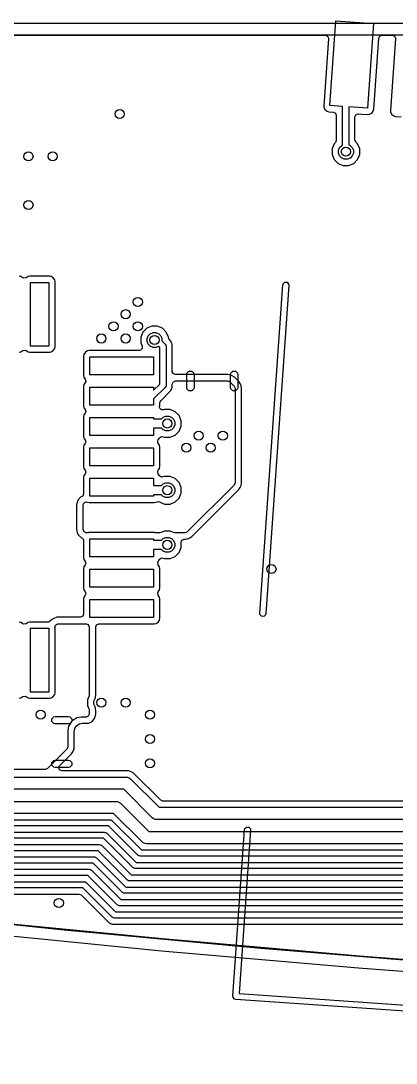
# Model space of a CAD drawing. Extents: x 94.3 to 177.3, y -118.1 to -62.3.
# Drawn here: x 105.88 to 112.05, y -118.14 to -100.97 of the extents above; entities that cross this region are included whole.
import ezdxf

# ---------------------------------------------------------------- set-up
doc = ezdxf.new("R2010")
doc.units = 0
doc.layers.add('BLACK', color=7, linetype='CONTINUOUS')

msp = doc.modelspace()

# ---------------------------------------------------------------- linework, layer by layer
at = {"layer": 'BLACK', "linetype": 'CONTINUOUS'}
for p, q in [((110.963362, -102.362813), (111.061021, -100.966224)), ((111.061021, -100.966224), (111.67951, -101.009473)), ((95.450019, -101), (147.400019, -101.01)), ((111.67951, -101.009473), (111.581851, -102.406062)), ((147.399721, -101.209999), (95.449981, -101.2)), ((97.589585, -101.20091), (110.888073, -101.20347)), ((110.93794, -101.256958), (110.860407, -102.365723)), ((110.888073, -101.20347), (110.923424, -101.218121)), ((110.923424, -101.218121), (110.938062, -101.25348)), ((110.938062, -101.25348), (110.93794, -101.256958)), ((111.683397, -102.423283), (111.765429, -101.250158)), ((111.765429, -101.250158), (111.782503, -101.215914)), ((111.782503, -101.215914), (111.815313, -101.203649)), ((111.815313, -101.203649), (111.990743, -101.203683)), ((112.04061, -101.257171), (111.957727, -102.442455)), ((111.990743, -101.203683), (112.026094, -101.218335)), ((112.026094, -101.218335), (112.040732, -101.253693)), ((112.040732, -101.253693), (112.04061, -101.257171)), ((110.860407, -102.365723), (110.860408, -102.365727)), ((110.860408, -102.365727), (110.860408, -102.365733)), ((110.860408, -102.365733), (110.864254, -102.395974)), ((110.864254, -102.395974), (110.884489, -102.431376)), ((110.884489, -102.431376), (110.916731, -102.456341)), ((110.916731, -102.456341), (110.946141, -102.464359)), ((110.946141, -102.464359), (111.020188, -102.469536)), ((111.1692, -102.377206), (110.963362, -102.362813)), ((111.020188, -102.469536), (111.054435, -102.48661)), ((111.054435, -102.48661), (111.0667, -102.519414)), ((111.0667, -102.519414), (111.0667, -102.938058)), ((111.1692, -103.012614), (111.1692, -102.377206)), ((111.581851, -102.406062), (111.2708, -102.384311)), ((111.2708, -102.384311), (111.2708, -103.008472)), ((111.3733, -102.547846), (111.387945, -102.512491)), ((111.387945, -102.512491), (111.4233, -102.497846)), ((111.4233, -102.497846), (111.426777, -102.497967)), ((111.426777, -102.497967), (111.485632, -102.502083)), ((111.485632, -102.502083), (111.584762, -102.509016)), ((111.584762, -102.509016), (111.584763, -102.509015)), ((111.584763, -102.509015), (111.584771, -102.509016)), ((111.584771, -102.509016), (111.615012, -102.50517)), ((111.615012, -102.50517), (111.650414, -102.484935)), ((111.650414, -102.484935), (111.675379, -102.452693)), ((111.675379, -102.452693), (111.683397, -102.423283)), ((111.957727, -102.442455), (111.957728, -102.442459)), ((111.957728, -102.442459), (111.957728, -102.442465)), ((111.957728, -102.442465), (111.961574, -102.472706)), ((111.961574, -102.472706), (111.981809, -102.508108)), ((111.981809, -102.508108), (112.014051, -102.533073)), ((111.3733, -102.928058), (111.3733, -102.547846)), ((112.014051, -102.533073), (112.043461, -102.541091)), ((112.043461, -102.541091), (112.134788, -102.547476)), ((111.032134, -102.993335), (110.999909, -103.071133)), ((111.032138, -102.993329), (111.032134, -102.993335)), ((111.052055, -102.973413), (111.032138, -102.993329)), ((111.0667, -102.938058), (111.052055, -102.973413)), ((111.121066, -103.052755), (111.155554, -103.018267)), ((111.155554, -103.018267), (111.1692, -103.012614)), ((111.2708, -103.008472), (111.294446, -103.018267)), ((111.294446, -103.018267), (111.328934, -103.052755)), ((111.387945, -102.963413), (111.3733, -102.928058)), ((111.417865, -102.993333), (111.387945, -102.963413)), ((111.4525, -103.076948), (111.417865, -102.993333)), ((110.999909, -103.071133), (110.9975, -103.076948)), ((110.9975, -103.076948), (110.9975, -103.167454)), ((110.9975, -103.167454), (111.032135, -103.251069)), ((111.102402, -103.097815), (111.121066, -103.052755)), ((111.102402, -103.146587), (111.102402, -103.097815)), ((111.121066, -103.191647), (111.102402, -103.146587)), ((111.155554, -103.226135), (111.121066, -103.191647)), ((111.328934, -103.191647), (111.294446, -103.226135)), ((111.328934, -103.052755), (111.347598, -103.097815)), ((111.347598, -103.146587), (111.328934, -103.191647)), ((111.347598, -103.097815), (111.347598, -103.146587)), ((111.417865, -103.251069), (111.4525, -103.167454)), ((111.4525, -103.167454), (111.4525, -103.076948)), ((111.032135, -103.251069), (111.096132, -103.315066)), ((111.096132, -103.315066), (111.179747, -103.349701)), ((111.200614, -103.244799), (111.155554, -103.226135)), ((111.179747, -103.349701), (111.179749, -103.349701)), ((111.179749, -103.349701), (111.270251, -103.349701)), ((111.249386, -103.244799), (111.200614, -103.244799)), ((111.294446, -103.226135), (111.249386, -103.244799)), ((111.270251, -103.349701), (111.270253, -103.349701)), ((111.270253, -103.349701), (111.353868, -103.315066)), ((111.353868, -103.315066), (111.417865, -103.251069)), ((105.875173, -105.178447), (105.845275, -105.1725)), ((105.906025, -105.199062), (105.875173, -105.178447)), ((105.9074, -105.199981), (105.906025, -105.199062)), ((105.925425, -105.207447), (105.9074, -105.199981)), ((105.962958, -105.199981), (105.925425, -105.207447)), ((105.995184, -105.178447), (105.962958, -105.199981)), ((106.025084, -105.172501), (105.995184, -105.178447)), ((106.025088, -105.1725), (106.025084, -105.172501)), ((106.34527, -105.1725), (106.025088, -105.1725)), ((106.03518, -106.325), (106.03518, -105.275)), ((106.03518, -105.275), (106.33518, -105.275)), ((106.33518, -105.275), (106.33518, -106.325)), ((106.345275, -105.1725), (106.34527, -105.1725)), ((106.375173, -105.178447), (106.345275, -105.1725)), ((106.409078, -105.201102), (106.375173, -105.178447)), ((106.431733, -105.235007), (106.409078, -105.201102)), ((106.437679, -105.264906), (106.431733, -105.235007)), ((106.43768, -106.335095), (106.437679, -105.264906)), ((110.190612, -105.296922), (110.219494, -105.271816)), ((110.219494, -105.271816), (110.257669, -105.274485)), ((110.257669, -105.274485), (110.282775, -105.303367)), ((109.807052, -110.727529), (110.185481, -105.315744)), ((110.285237, -105.32272), (109.906808, -110.734505)), ((110.185481, -105.315744), (110.190612, -105.296922)), ((110.282775, -105.303367), (110.285237, -105.32272)), ((107.882134, -106.096134), (107.8475, -106.179746)), ((107.882138, -106.096128), (107.882134, -106.096134)), ((107.946128, -106.032138), (107.882138, -106.096128)), ((107.946134, -106.032134), (107.946128, -106.032138)), ((108.029746, -105.9975), (107.946134, -106.032134)), ((107.971066, -106.155554), (108.005554, -106.121066)), ((108.005554, -106.121066), (108.050614, -106.102402)), ((108.029747, -105.9975), (108.029746, -105.9975)), ((108.120253, -105.9975), (108.029747, -105.9975)), ((108.050614, -106.102402), (108.099386, -106.102402)), ((108.099386, -106.102402), (108.144446, -106.121066)), ((108.203868, -106.032135), (108.120253, -105.9975)), ((108.144446, -106.121066), (108.178934, -106.155554)), ((108.267865, -106.096132), (108.203868, -106.032135)), ((108.3025, -106.179747), (108.267865, -106.096132)), ((107.8475, -106.179746), (107.8475, -106.270253)), ((107.8475, -106.270253), (107.871571, -106.328366)), ((107.952402, -106.200614), (107.971066, -106.155554)), ((107.952402, -106.249386), (107.952402, -106.200614)), ((107.971066, -106.294446), (107.952402, -106.249386)), ((108.005554, -106.328934), (107.971066, -106.294446)), ((108.178934, -106.155554), (108.197598, -106.200614)), ((108.197598, -106.200614), (108.197598, -106.240576)), ((108.197598, -106.240576), (108.249501, -106.292479)), ((108.249501, -106.292479), (108.260513, -106.30896)), ((108.3025, -106.179749), (108.3025, -106.179747)), ((108.3025, -106.17981), (108.3025, -106.179749)), ((108.302523, -106.179866), (108.3025, -106.17981)), ((108.303461, -106.184579), (108.302523, -106.179866)), ((108.304398, -106.184392), (108.303461, -106.184579)), ((108.308125, -106.19339), (108.304398, -106.184392)), ((108.311065, -106.207795), (108.308125, -106.19339)), ((108.313751, -106.211772), (108.311065, -106.207795)), ((108.343542, -106.241563), (108.313751, -106.211772)), ((108.356944, -106.273919), (108.343542, -106.241563)), ((108.358877, -106.278586), (108.356944, -106.273919)), ((108.366879, -106.297904), (108.358877, -106.278586)), ((108.36688, -106.297908), (108.366879, -106.297904)), ((108.36688, -106.742635), (108.36688, -106.297908)), ((105.845274, -106.427499), (105.875173, -106.421553)), ((105.875173, -106.421553), (105.907402, -106.400017)), ((105.907402, -106.400017), (105.944933, -106.392551)), ((105.944933, -106.392551), (105.962956, -106.400017)), ((105.962956, -106.400017), (105.995187, -106.421553)), ((105.995187, -106.421553), (106.025085, -106.4275)), ((106.025085, -106.4275), (106.345274, -106.427499)), ((106.33518, -106.325), (106.03518, -106.325)), ((106.345274, -106.427499), (106.375173, -106.421553)), ((106.375173, -106.421553), (106.409078, -106.398898)), ((106.409078, -106.398898), (106.431733, -106.364993)), ((106.431733, -106.364993), (106.43768, -106.335095)), ((106.913627, -106.460007), (106.90768, -106.489905)), ((106.915824, -106.456719), (106.913627, -106.460007)), ((106.936281, -106.426103), (106.915824, -106.456719)), ((106.936739, -106.425797), (106.936281, -106.426103)), ((106.960366, -106.410009), (106.936739, -106.425797)), ((106.970186, -106.403447), (106.960366, -106.410009)), ((107.000084, -106.397501), (106.970186, -106.403447)), ((107.000088, -106.3975), (107.000084, -106.397501)), ((107.825377, -106.3975), (107.000088, -106.3975)), ((107.844511, -106.393694), (107.825377, -106.3975)), ((107.871571, -106.366634), (107.844511, -106.393694)), ((107.871571, -106.328366), (107.871571, -106.366634)), ((108.050614, -106.347598), (108.005554, -106.328934)), ((108.099386, -106.347598), (108.050614, -106.347598)), ((108.142908, -106.32957), (108.099386, -106.347598)), ((108.16278, -106.349442), (108.142908, -106.32957)), ((108.16278, -106.950558), (108.16278, -106.349442)), ((108.260513, -106.30896), (108.26438, -106.3284)), ((108.26438, -106.3284), (108.26438, -106.9716)), ((106.90768, -106.489905), (106.90768, -106.489907)), ((106.90768, -106.489907), (106.90768, -106.489908)), ((106.90768, -106.489908), (106.90768, -106.810091)), ((107.01018, -106.8), (107.01018, -106.5)), ((107.01018, -106.5), (108.06018, -106.5)), ((108.06018, -106.5), (108.06018, -106.8)), ((106.90768, -106.810091), (106.907681, -106.810095)), ((106.907681, -106.810095), (106.913627, -106.839995)), ((108.06018, -106.8), (107.01018, -106.8)), ((108.36712, -106.747524), (108.36688, -106.742635)), ((108.385151, -106.781278), (108.36712, -106.747524)), ((108.418254, -106.791327), (108.385151, -106.781278)), ((108.418254, -106.7925), (108.418254, -106.791327)), ((108.42071, -106.7925), (108.418254, -106.7925)), ((109.27929, -106.7925), (108.42071, -106.7925)), ((108.605, -106.792164), (108.609567, -106.769203)), ((108.605, -107.007836), (108.605, -106.792164)), ((108.609567, -106.769203), (108.642039, -106.736731)), ((108.642039, -106.736731), (108.687961, -106.736731)), ((108.687961, -106.736731), (108.720433, -106.769203)), ((108.720433, -106.769203), (108.725, -106.792164)), ((108.725, -106.792164), (108.725, -107.007836)), ((109.279296, -106.7925), (109.27929, -106.7925)), ((109.320427, -106.800682), (109.279296, -106.7925)), ((109.320428, -106.800682), (109.320427, -106.800682)), ((109.32043, -106.800683), (109.320428, -106.800682)), ((109.331103, -106.805104), (109.32043, -106.800683)), ((109.325, -106.792164), (109.329567, -106.769203)), ((109.325, -107.007836), (109.325, -106.792164)), ((109.329567, -106.769203), (109.362039, -106.736731)), ((109.355788, -106.815329), (109.331103, -106.805104)), ((109.390659, -106.838631), (109.355788, -106.815329)), ((109.362039, -106.736731), (109.407961, -106.736731)), ((109.407961, -106.736731), (109.440433, -106.769203)), ((109.440433, -106.769203), (109.445, -106.792164)), ((109.445, -106.792164), (109.445, -107.007836)), ((106.913627, -106.960007), (106.90768, -106.989905)), ((106.90768, -106.989905), (106.90768, -106.989906)), ((106.90768, -106.989906), (106.90768, -106.989908)), ((106.90768, -106.989908), (106.90768, -107.310091)), ((106.913627, -106.839995), (106.935161, -106.872221)), ((106.934436, -106.928865), (106.913627, -106.960007)), ((106.935162, -106.927778), (106.934436, -106.928865)), ((106.935161, -106.872221), (106.942627, -106.909754)), ((106.942627, -106.909754), (106.935162, -106.927778)), ((108.06018, -107.053158), (108.16278, -106.950558)), ((108.260513, -106.99104), (108.249501, -107.007521)), ((108.26438, -106.9716), (108.260513, -106.99104)), ((108.36688, -106.95383), (108.381525, -106.918475)), ((108.36688, -107.002093), (108.36688, -106.95383)), ((108.381525, -106.918475), (108.385355, -106.914645)), ((108.385355, -106.914645), (108.42071, -106.9)), ((108.42071, -106.9), (109.27929, -106.9)), ((109.27929, -106.9), (109.314645, -106.914645)), ((109.314645, -106.914645), (109.385355, -106.985355)), ((109.385355, -106.985355), (109.4, -107.02071)), ((109.390665, -106.838636), (109.390659, -106.838631)), ((109.461364, -106.909335), (109.390665, -106.838636)), ((109.461368, -106.90934), (109.461364, -106.909335)), ((109.48467, -106.944211), (109.461368, -106.90934)), ((109.484671, -106.944213), (109.48467, -106.944211)), ((109.484672, -106.944215), (109.484671, -106.944213)), ((109.499317, -106.97957), (109.484672, -106.944215)), ((109.5075, -107.02071), (109.499317, -106.97957)), ((107.01018, -107.3), (107.01018, -107)), ((107.01018, -107), (108.06018, -107)), ((108.06018, -107), (108.06018, -107.053158)), ((108.249501, -107.007521), (108.071101, -107.185921)), ((108.177321, -107.224656), (108.343541, -107.058437)), ((108.343541, -107.058437), (108.36688, -107.002093)), ((108.609567, -107.030797), (108.605, -107.007836)), ((108.642039, -107.063269), (108.609567, -107.030797)), ((108.687961, -107.063269), (108.642039, -107.063269)), ((108.720433, -107.030797), (108.687961, -107.063269)), ((108.725, -107.007836), (108.720433, -107.030797)), ((109.329567, -107.030797), (109.325, -107.007836)), ((109.362039, -107.063269), (109.329567, -107.030797)), ((109.407961, -107.063269), (109.362039, -107.063269)), ((109.4, -107.02071), (109.4, -108.57929)), ((109.440433, -107.030797), (109.407961, -107.063269)), ((109.445, -107.007836), (109.440433, -107.030797)), ((109.5075, -108.57929), (109.5075, -107.02071)), ((106.90768, -107.310091), (106.907681, -107.310095)), ((106.907681, -107.310095), (106.913627, -107.339995)), ((108.06018, -107.3), (107.01018, -107.3)), ((108.071101, -107.185921), (108.06018, -107.193218)), ((108.06018, -107.193218), (108.06018, -107.3)), ((108.159555, -107.328747), (108.159724, -107.324952)), ((108.16331, -107.350113), (108.159555, -107.328747)), ((108.159724, -107.324952), (108.16268, -107.310095)), ((108.162679, -107.258885), (108.162729, -107.257774)), ((108.16268, -107.310095), (108.162679, -107.258885)), ((108.162729, -107.257774), (108.170394, -107.24138)), ((108.170394, -107.24138), (108.177321, -107.224656)), ((106.913627, -107.460007), (106.90768, -107.489905)), ((106.90768, -107.489905), (106.90768, -107.489906)), ((106.90768, -107.489906), (106.90768, -107.489908)), ((106.90768, -107.489908), (106.90768, -107.810091)), ((106.913627, -107.339995), (106.935161, -107.372221)), ((106.935161, -107.427778), (106.913627, -107.460007)), ((106.935161, -107.372221), (106.942627, -107.409754)), ((106.942627, -107.409754), (106.935161, -107.427778)), ((107.01018, -107.8), (107.01018, -107.5)), ((107.01018, -107.5), (108.06018, -107.5)), ((108.06018, -107.5), (108.06018, -107.5238)), ((108.190369, -107.377174), (108.16331, -107.350113)), ((108.188, -107.5238), (108.215734, -107.496066)), ((108.228637, -107.377176), (108.190369, -107.377174)), ((108.215734, -107.496066), (108.260794, -107.477402)), ((108.239925, -107.3725), (108.228637, -107.377176)), ((108.239927, -107.3725), (108.239925, -107.3725)), ((108.330433, -107.3725), (108.239927, -107.3725)), ((108.260794, -107.477402), (108.309566, -107.477402)), ((108.309566, -107.477402), (108.354626, -107.496066)), ((108.414048, -107.407135), (108.330433, -107.3725)), ((108.354626, -107.496066), (108.389114, -107.530554)), ((108.478045, -107.471132), (108.414048, -107.407135)), ((108.51268, -107.554747), (108.478045, -107.471132)), ((108.06018, -107.5238), (108.188, -107.5238)), ((108.188, -107.6762), (108.06018, -107.6762)), ((108.06018, -107.6762), (108.06018, -107.8)), ((108.215734, -107.703934), (108.188, -107.6762)), ((108.389114, -107.669446), (108.354626, -107.703934)), ((108.389114, -107.530554), (108.407778, -107.575614)), ((108.407778, -107.624386), (108.389114, -107.669446)), ((108.407778, -107.575614), (108.407778, -107.624386)), ((108.478045, -107.728868), (108.51268, -107.645253)), ((108.51268, -107.645253), (108.51268, -107.554747)), ((106.90768, -107.810091), (106.907681, -107.810095)), ((106.907681, -107.810095), (106.913627, -107.839995)), ((106.913627, -107.839995), (106.935161, -107.872221)), ((108.06018, -107.8), (107.01018, -107.8)), ((108.135196, -107.872224), (108.156733, -107.839993)), ((108.156733, -107.83999), (108.158508, -107.837335)), ((108.156733, -107.839993), (108.156733, -107.83999)), ((108.158508, -107.837335), (108.190327, -107.816075)), ((108.190327, -107.816075), (108.219212, -107.818919)), ((108.260794, -107.722598), (108.215734, -107.703934)), ((108.219212, -107.818919), (108.239927, -107.8275)), ((108.239927, -107.8275), (108.239929, -107.8275)), ((108.239929, -107.8275), (108.330431, -107.8275)), ((108.309566, -107.722598), (108.260794, -107.722598)), ((108.354626, -107.703934), (108.309566, -107.722598)), ((108.330431, -107.8275), (108.330433, -107.8275)), ((108.330433, -107.8275), (108.414048, -107.792865)), ((108.414048, -107.792865), (108.478045, -107.728868)), ((106.913627, -107.960007), (106.90768, -107.989905)), ((106.90768, -107.989905), (106.90768, -107.989906)), ((106.90768, -107.989906), (106.90768, -107.989908)), ((106.90768, -107.989908), (106.90768, -108.310091)), ((106.935161, -107.927778), (106.913627, -107.960007)), ((106.935161, -107.872221), (106.942627, -107.909754)), ((106.942627, -107.909754), (106.935161, -107.927778)), ((107.01018, -108.3), (107.01018, -108)), ((107.01018, -108), (108.06018, -108)), ((108.06018, -108), (108.06018, -108.3)), ((108.127732, -107.890245), (108.135196, -107.872224)), ((108.129672, -107.899999), (108.127732, -107.890245)), ((108.127732, -107.909753), (108.129672, -107.899999)), ((108.133257, -107.918022), (108.127732, -107.909753)), ((108.135198, -107.927778), (108.133257, -107.918022)), ((108.156732, -107.960004), (108.135198, -107.927778)), ((108.156732, -107.960006), (108.156732, -107.960004)), ((108.156733, -107.960007), (108.156732, -107.960006)), ((108.162679, -107.989906), (108.156733, -107.960007)), ((108.16268, -108.310095), (108.162679, -107.989906)), ((106.90768, -108.310091), (106.907681, -108.310095)), ((106.907681, -108.310095), (106.913627, -108.339995)), ((106.913627, -108.339995), (106.935161, -108.372221)), ((108.06018, -108.3), (107.01018, -108.3)), ((108.135194, -108.372226), (108.156733, -108.339993)), ((108.156733, -108.339993), (108.16268, -108.310095)), ((106.913627, -108.460007), (106.90768, -108.489905)), ((106.90768, -108.489905), (106.90768, -108.489906)), ((106.90768, -108.489906), (106.90768, -108.489908)), ((106.90768, -108.489908), (106.90768, -108.760072)), ((106.933741, -108.429905), (106.913627, -108.460007)), ((106.935162, -108.427778), (106.933741, -108.429905)), ((106.935161, -108.372221), (106.942627, -108.409754)), ((106.942627, -108.409754), (106.935162, -108.427778)), ((107.01018, -108.8), (107.01018, -108.5)), ((107.01018, -108.5), (108.06018, -108.5)), ((108.06018, -108.5), (108.06018, -108.6238)), ((108.127732, -108.390245), (108.135194, -108.372226)), ((108.135198, -108.427778), (108.127732, -108.390245)), ((108.158508, -108.462663), (108.135198, -108.427778)), ((108.180945, -108.481077), (108.158508, -108.462663)), ((108.186067, -108.481077), (108.180945, -108.481077)), ((108.190327, -108.483923), (108.186067, -108.481077)), ((108.204628, -108.481078), (108.190327, -108.483923)), ((108.219214, -108.481079), (108.204628, -108.481078)), ((108.239926, -108.4725), (108.219214, -108.481079)), ((108.239927, -108.4725), (108.239926, -108.4725)), ((108.330433, -108.4725), (108.239927, -108.4725)), ((108.414048, -108.507135), (108.330433, -108.4725)), ((108.478045, -108.571132), (108.414048, -108.507135)), ((108.06018, -108.6238), (108.188, -108.6238)), ((108.188, -108.6238), (108.215734, -108.596066)), ((108.215734, -108.596066), (108.260794, -108.577402)), ((108.260794, -108.577402), (108.309566, -108.577402)), ((108.309566, -108.577402), (108.354626, -108.596066)), ((108.354626, -108.596066), (108.389114, -108.630554)), ((108.389114, -108.630554), (108.407778, -108.675614)), ((108.407778, -108.675614), (108.407778, -108.724386)), ((108.51268, -108.654747), (108.478045, -108.571132)), ((108.51268, -108.745253), (108.51268, -108.654747)), ((109.385355, -108.614645), (108.614645, -109.385355)), ((108.744884, -109.407145), (109.461364, -108.690665)), ((109.4, -108.57929), (109.385355, -108.614645)), ((109.461364, -108.690665), (109.461366, -108.690662)), ((109.461366, -108.690662), (109.461369, -108.690659)), ((109.461369, -108.690659), (109.484672, -108.655785)), ((109.484672, -108.655785), (109.499317, -108.62043)), ((109.499317, -108.62043), (109.5075, -108.57929)), ((106.815328, -108.865815), (106.800682, -108.901172)), ((106.858477, -108.815295), (106.815328, -108.865815)), ((106.87351, -108.807635), (106.858477, -108.815295)), ((106.873515, -108.807633), (106.87351, -108.807635)), ((106.876822, -108.806263), (106.873515, -108.807633)), ((106.893035, -108.795427), (106.876822, -108.806263)), ((106.90768, -108.760072), (106.893035, -108.795427)), ((108.06018, -108.8), (107.01018, -108.8)), ((108.188, -108.7762), (108.06018, -108.7762)), ((108.06018, -108.7762), (108.06018, -108.8)), ((108.215734, -108.803934), (108.188, -108.7762)), ((108.260794, -108.822598), (108.215734, -108.803934)), ((108.309566, -108.822598), (108.260794, -108.822598)), ((108.354626, -108.803934), (108.309566, -108.822598)), ((108.389114, -108.769446), (108.354626, -108.803934)), ((108.407778, -108.724386), (108.389114, -108.769446)), ((108.414048, -108.892865), (108.478045, -108.828868)), ((108.478045, -108.828868), (108.51268, -108.745253)), ((106.800682, -108.901172), (106.7925, -108.942303)), ((106.7925, -108.942303), (106.7925, -109.350006)), ((106.9, -108.94231), (106.914645, -108.906955)), ((106.9, -109.35), (106.9, -108.94231)), ((106.914645, -108.906955), (106.95, -108.89231)), ((106.95, -108.89231), (106.969142, -108.896119)), ((106.969142, -108.896119), (106.970182, -108.896549)), ((106.970182, -108.896549), (106.970187, -108.896553)), ((106.970187, -108.896553), (107.000085, -108.9025)), ((107.000085, -108.9025), (108.070274, -108.902499)), ((108.070274, -108.902499), (108.100173, -108.896553)), ((108.100173, -108.896553), (108.103222, -108.894515)), ((108.103222, -108.894515), (108.140752, -108.887047)), ((108.140752, -108.887047), (108.151539, -108.891516)), ((108.151539, -108.891516), (108.151762, -108.89098)), ((108.151762, -108.89098), (108.156311, -108.892864)), ((108.156311, -108.892864), (108.156312, -108.892865)), ((108.156312, -108.892865), (108.239927, -108.9275)), ((108.239927, -108.9275), (108.239929, -108.9275)), ((108.239929, -108.9275), (108.330431, -108.9275)), ((108.330431, -108.9275), (108.330433, -108.9275)), ((108.330433, -108.9275), (108.414048, -108.892865)), ((106.7925, -109.350006), (106.800682, -109.391137)), ((106.800682, -109.391137), (106.800683, -109.39114)), ((106.800683, -109.39114), (106.804353, -109.4)), ((106.914645, -109.385355), (106.9, -109.35)), ((106.95, -109.4), (106.914645, -109.385355)), ((107.000082, -109.397501), (106.992346, -109.39904)), ((107.000088, -109.3975), (107.000082, -109.397501)), ((108.070275, -109.3975), (107.000088, -109.3975)), ((108.078013, -109.399039), (108.070275, -109.3975)), ((108.182725, -109.396194), (108.163591, -109.4)), ((108.239926, -109.3725), (108.182725, -109.396194)), ((108.239927, -109.3725), (108.239926, -109.3725)), ((108.330433, -109.3725), (108.239927, -109.3725)), ((108.387635, -109.396194), (108.330433, -109.3725)), ((108.406769, -109.4), (108.387635, -109.396194)), ((108.614645, -109.385355), (108.57929, -109.4)), ((106.804353, -109.4), (106.815325, -109.426489)), ((106.815325, -109.426489), (106.81533, -109.426499)), ((106.81533, -109.426499), (106.821641, -109.438885)), ((106.821641, -109.438885), (106.822986, -109.441523)), ((106.822986, -109.441523), (106.873505, -109.484672)), ((106.873505, -109.484672), (106.876811, -109.486041)), ((106.876811, -109.486041), (106.903872, -109.513098)), ((106.903872, -109.513098), (106.90768, -109.532236)), ((106.90768, -109.532236), (106.90768, -109.810091)), ((106.982594, -109.4), (106.95, -109.4)), ((106.992346, -109.39904), (106.982594, -109.4)), ((107.01018, -109.8), (107.01018, -109.5)), ((107.01018, -109.5), (108.06018, -109.5)), ((108.06018, -109.5), (108.06018, -109.5238)), ((108.06018, -109.5238), (108.188, -109.5238)), ((108.087768, -109.4), (108.078013, -109.399039)), ((108.163591, -109.4), (108.087768, -109.4)), ((108.188, -109.5238), (108.215734, -109.496066)), ((108.215734, -109.496066), (108.260794, -109.477402)), ((108.260794, -109.477402), (108.309566, -109.477402)), ((108.309566, -109.477402), (108.354626, -109.496066)), ((108.354626, -109.496066), (108.389114, -109.530554)), ((108.389114, -109.530554), (108.407778, -109.575614)), ((108.57929, -109.4), (108.406769, -109.4)), ((108.51268, -109.5575), (108.527325, -109.522145)), ((108.51268, -109.645253), (108.51268, -109.5575)), ((108.527325, -109.522145), (108.56268, -109.5075)), ((108.56268, -109.5075), (108.579289, -109.5075)), ((108.579289, -109.5075), (108.57929, -109.5075)), ((108.57929, -109.5075), (108.579292, -109.507499)), ((108.579292, -109.507499), (108.579296, -109.507499)), ((108.579296, -109.507499), (108.589365, -109.505495)), ((108.589365, -109.505495), (108.62043, -109.499317)), ((108.62043, -109.499317), (108.655785, -109.484672)), ((108.655785, -109.484672), (108.690659, -109.461369)), ((108.690659, -109.461369), (108.690662, -109.461366)), ((108.690662, -109.461366), (108.690665, -109.461364)), ((108.690665, -109.461364), (108.744884, -109.407145)), ((108.188, -109.6762), (108.06018, -109.6762)), ((108.06018, -109.6762), (108.06018, -109.8)), ((108.215734, -109.703934), (108.188, -109.6762)), ((108.260794, -109.722598), (108.215734, -109.703934)), ((108.309566, -109.722598), (108.260794, -109.722598)), ((108.354626, -109.703934), (108.309566, -109.722598)), ((108.389114, -109.669446), (108.354626, -109.703934)), ((108.407778, -109.624386), (108.389114, -109.669446)), ((108.407778, -109.575614), (108.407778, -109.624386)), ((108.414048, -109.792865), (108.478045, -109.728868)), ((108.478045, -109.728868), (108.51268, -109.645253)), ((106.90768, -109.810091), (106.907681, -109.810095)), ((106.907681, -109.810095), (106.913627, -109.839995)), ((106.913627, -109.839995), (106.935161, -109.872221)), ((106.935161, -109.872221), (106.942627, -109.909754)), ((106.942627, -109.909754), (106.935161, -109.927778)), ((108.06018, -109.8), (107.01018, -109.8)), ((108.127732, -109.890245), (108.135196, -109.872224)), ((108.129672, -109.899999), (108.127732, -109.890245)), ((108.127732, -109.909753), (108.129672, -109.899999)), ((108.133257, -109.918022), (108.127732, -109.909753)), ((108.135196, -109.872224), (108.156733, -109.839993)), ((108.156733, -109.83999), (108.158508, -109.837335)), ((108.156733, -109.839993), (108.156733, -109.83999)), ((108.158508, -109.837335), (108.190327, -109.816075)), ((108.190327, -109.816075), (108.219212, -109.818919)), ((108.219212, -109.818919), (108.239927, -109.8275)), ((108.239927, -109.8275), (108.239929, -109.8275)), ((108.239929, -109.8275), (108.330431, -109.8275)), ((108.330431, -109.8275), (108.330433, -109.8275)), ((108.330433, -109.8275), (108.414048, -109.792865)), ((106.913627, -109.960007), (106.90768, -109.989905)), ((106.90768, -109.989905), (106.90768, -109.989906)), ((106.90768, -109.989906), (106.90768, -109.989908)), ((106.90768, -109.989908), (106.90768, -110.310091)), ((106.935161, -109.927778), (106.913627, -109.960007)), ((107.01018, -110.3), (107.01018, -110)), ((107.01018, -110), (108.06018, -110)), ((108.06018, -110), (108.06018, -110.3)), ((108.135198, -109.927778), (108.133257, -109.918022)), ((108.156732, -109.960004), (108.135198, -109.927778)), ((108.156732, -109.960006), (108.156732, -109.960004)), ((108.156733, -109.960007), (108.156732, -109.960006)), ((108.162679, -109.989906), (108.156733, -109.960007)), ((108.16268, -110.310095), (108.162679, -109.989906)), ((106.90768, -110.310091), (106.907681, -110.310095)), ((106.907681, -110.310095), (106.913627, -110.339995)), ((106.913627, -110.339995), (106.935161, -110.372221)), ((106.935161, -110.427778), (106.913627, -110.460007)), ((106.935161, -110.372221), (106.942627, -110.409754)), ((106.942627, -110.409754), (106.935161, -110.427778)), ((108.06018, -110.3), (107.01018, -110.3)), ((108.127732, -110.390245), (108.135194, -110.372226)), ((108.135198, -110.427778), (108.127732, -110.390245)), ((108.135194, -110.372226), (108.156733, -110.339993)), ((108.156732, -110.460004), (108.135198, -110.427778)), ((108.156733, -110.339993), (108.16268, -110.310095)), ((106.913627, -110.460007), (106.90768, -110.489905)), ((106.90768, -110.489905), (106.90768, -110.489906)), ((106.90768, -110.489906), (106.90768, -110.489908)), ((106.90768, -110.489908), (106.90768, -110.48991)), ((106.90768, -110.48991), (106.907681, -110.7425)), ((107.01018, -110.8), (107.01018, -110.5)), ((107.01018, -110.5), (108.06018, -110.5)), ((108.06018, -110.5), (108.06018, -110.8)), ((108.156732, -110.460006), (108.156732, -110.460004)), ((108.156733, -110.460007), (108.156732, -110.460006)), ((108.162679, -110.489906), (108.156733, -110.460007)), ((108.16268, -110.810095), (108.162679, -110.489906)), ((106.907681, -110.7425), (106.893036, -110.777855)), ((109.809514, -110.746882), (109.807052, -110.727529)), ((109.83462, -110.775764), (109.809514, -110.746882)), ((109.901677, -110.753327), (109.872795, -110.778433)), ((109.906808, -110.734505), (109.901677, -110.753327)), ((105.875173, -110.878447), (105.845275, -110.8725)), ((105.90227, -110.896553), (105.875173, -110.878447)), ((105.9074, -110.899981), (105.90227, -110.896553)), ((105.925425, -110.907447), (105.9074, -110.899981)), ((105.962958, -110.899981), (105.925425, -110.907447)), ((105.995184, -110.878447), (105.962958, -110.899981)), ((106.025084, -110.872501), (105.995184, -110.878447)), ((106.025088, -110.8725), (106.025084, -110.872501)), ((106.325481, -110.8725), (106.025088, -110.8725)), ((106.339049, -110.870624), (106.325481, -110.8725)), ((106.369104, -110.846935), (106.339049, -110.870624)), ((106.37115, -110.843281), (106.369104, -110.846935)), ((106.384395, -110.832838), (106.37115, -110.843281)), ((106.416219, -110.811576), (106.384395, -110.832838)), ((106.465399, -110.793978), (106.416219, -110.811576)), ((106.436655, -110.959753), (106.444121, -110.922221)), ((106.444121, -110.922221), (106.475941, -110.900961)), ((106.475143, -110.793019), (106.465399, -110.793978)), ((106.475172, -110.793016), (106.475143, -110.793019)), ((106.485231, -110.792522), (106.475172, -110.793016)), ((106.475941, -110.900961), (106.485694, -110.9)), ((106.485694, -110.7925), (106.485231, -110.792522)), ((106.857681, -110.7925), (106.485694, -110.7925)), ((106.485694, -110.9), (106.95, -110.9)), ((106.893036, -110.777855), (106.857681, -110.7925)), ((106.95, -110.9), (106.985355, -110.914645)), ((106.985355, -110.914645), (107, -110.95)), ((108.06018, -110.8), (107.01018, -110.8)), ((107.1075, -110.952499), (107.122145, -110.917144)), ((107.122145, -110.917144), (107.1575, -110.902499)), ((107.1575, -110.902499), (108.070272, -110.902499)), ((108.070272, -110.902499), (108.070274, -110.902499)), ((108.070274, -110.902499), (108.100173, -110.896553)), ((108.100173, -110.896553), (108.134078, -110.873898)), ((108.134078, -110.873898), (108.156733, -110.839993)), ((108.156733, -110.839993), (108.16268, -110.810095)), ((109.872795, -110.778433), (109.83462, -110.775764)), ((106.03518, -112.025), (106.03518, -110.975)), ((106.03518, -110.975), (106.33518, -110.975)), ((106.33518, -110.975), (106.33518, -112.025)), ((106.437677, -110.964895), (106.436655, -110.959753)), ((106.437679, -110.964906), (106.437677, -110.964895)), ((106.43768, -112.035095), (106.437679, -110.964906)), ((107, -110.95), (107, -112.078411)), ((107.1075, -112.078411), (107.1075, -110.952499)), ((105.845274, -112.127499), (105.875173, -112.121553)), ((105.875173, -112.121553), (105.907402, -112.100017)), ((105.907402, -112.100017), (105.944933, -112.092551)), ((105.944933, -112.092551), (105.962956, -112.100017)), ((105.962956, -112.100017), (105.995187, -112.121553)), ((105.995187, -112.121553), (106.025085, -112.1275)), ((106.025085, -112.1275), (106.345274, -112.127499)), ((106.33518, -112.025), (106.03518, -112.025)), ((106.345274, -112.127499), (106.375173, -112.121553)), ((106.375173, -112.121553), (106.409078, -112.098898)), ((106.409078, -112.098898), (106.431733, -112.064993)), ((106.431733, -112.064993), (106.43768, -112.035095)), ((106.996194, -112.097545), (106.9725, -112.154746)), ((107, -112.078411), (106.996194, -112.097545)), ((107.077402, -112.175614), (107.096066, -112.130554)), ((107.096066, -112.130554), (107.098808, -112.127811)), ((107.098808, -112.127811), (107.101628, -112.118517)), ((107.101628, -112.118517), (107.105434, -112.099383)), ((107.105434, -112.099383), (107.1075, -112.078411)), ((106.9725, -112.154746), (106.9725, -112.245253)), ((106.9725, -112.245253), (106.996194, -112.302454)), ((106.996194, -112.302454), (107, -112.321588)), ((107.077402, -112.224386), (107.077402, -112.175614)), ((107.096066, -112.269446), (107.077402, -112.224386)), ((107.098809, -112.272189), (107.096066, -112.269446)), ((107.100808, -112.27878), (107.098809, -112.272189)), ((107.101628, -112.281482), (107.100808, -112.27878)), ((107.105434, -112.300616), (107.101628, -112.281482)), ((107.1075, -112.321588), (107.105434, -112.300616)), ((106.386731, -112.467039), (106.419203, -112.434567)), ((106.386731, -112.512961), (106.386731, -112.467039)), ((106.419203, -112.434567), (106.442164, -112.43)), ((106.442164, -112.43), (106.657836, -112.43)), ((106.657836, -112.43), (106.680797, -112.434567)), ((106.680797, -112.434567), (106.713269, -112.467039)), ((106.713269, -112.467039), (106.713269, -112.512961)), ((106.795377, -112.451571), (106.715167, -112.505166)), ((106.795384, -112.451568), (106.795377, -112.451571)), ((106.866106, -112.437501), (106.795384, -112.451568)), ((106.866116, -112.4375), (106.866106, -112.437501)), ((106.950001, -112.4375), (106.866116, -112.4375)), ((106.985355, -112.422855), (106.950001, -112.4375)), ((107, -112.3875), (106.985355, -112.422855)), ((107, -112.321588), (107, -112.3875)), ((107.041523, -112.514514), (107.084672, -112.463995)), ((107.084672, -112.463995), (107.099317, -112.42864)), ((107.099317, -112.42864), (107.1075, -112.3875)), ((107.1075, -112.3875), (107.1075, -112.321588)), ((106.419203, -112.545433), (106.386731, -112.512961)), ((106.442164, -112.55), (106.419203, -112.545433)), ((106.657836, -112.55), (106.442164, -112.55)), ((106.661568, -112.585385), (106.6475, -112.656111)), ((106.6475, -112.656111), (106.6475, -112.931789)), ((106.680797, -112.545433), (106.657836, -112.55)), ((106.661569, -112.585381), (106.661568, -112.585385)), ((106.715167, -112.505166), (106.661569, -112.585381)), ((106.713269, -112.512961), (106.680797, -112.545433)), ((106.75, -112.68), (106.760657, -112.626424)), ((106.760657, -112.626424), (106.791005, -112.581005)), ((106.791005, -112.581005), (106.836424, -112.550657)), ((106.836424, -112.550657), (106.89, -112.54)), ((106.89, -112.54), (106.975136, -112.54)), ((106.975136, -112.54), (106.991142, -112.536816)), ((106.991142, -112.536816), (106.991145, -112.536815)), ((106.991145, -112.536815), (107.026499, -112.52217)), ((107.026499, -112.52217), (107.041521, -112.514515)), ((107.04152, -112.514515), (107.041523, -112.514514)), ((107.041521, -112.514515), (107.04152, -112.514515)), ((106.75, -112.956926), (106.75, -112.68)), ((106.632855, -112.967144), (106.314645, -113.285355)), ((106.6475, -112.931789), (106.632855, -112.967144)), ((106.732172, -113.008284), (106.746817, -112.972929)), ((106.746817, -112.972929), (106.75, -112.956926)), ((106.386731, -113.187039), (106.419203, -113.154567)), ((106.419203, -113.154567), (106.442164, -113.15)), ((106.442164, -113.15), (106.657836, -113.15)), ((106.513283, -113.238745), (106.708864, -113.043164)), ((106.657836, -113.15), (106.680797, -113.154567)), ((106.680797, -113.154567), (106.713269, -113.187039)), ((106.708864, -113.043164), (106.708865, -113.043161)), ((106.708865, -113.043161), (106.708869, -113.043158)), ((106.708869, -113.043158), (106.732172, -113.008284)), ((106.27929, -113.3), (104.571579, -113.3)), ((106.314645, -113.285355), (106.27929, -113.3)), ((106.386731, -113.232961), (106.386731, -113.187039)), ((106.419203, -113.265433), (106.386731, -113.232961)), ((106.442164, -113.27), (106.419203, -113.265433)), ((106.657836, -113.27), (106.442164, -113.27)), ((106.498638, -113.2741), (106.513283, -113.238745)), ((106.513283, -113.309455), (106.498638, -113.2741)), ((106.548638, -113.3241), (106.513283, -113.309455)), ((107.649724, -113.3241), (106.548638, -113.3241)), ((106.680797, -113.265433), (106.657836, -113.27)), ((106.713269, -113.232961), (106.680797, -113.265433)), ((106.713269, -113.187039), (106.713269, -113.232961)), ((107.677559, -113.33563), (107.649724, -113.3241)), ((107.724153, -113.35493), (107.677559, -113.33563)), ((102.018021, -113.4266), (107.609444, -113.4266)), ((107.609444, -113.4266), (107.628953, -113.428521)), ((107.628953, -113.428521), (107.665001, -113.443453)), ((107.665001, -113.443453), (107.680155, -113.455889)), ((107.680155, -113.455889), (108.149266, -113.925)), ((108.177077, -113.807855), (107.724153, -113.35493)), ((107.568022, -113.6266), (101.9766, -113.6266)), ((108.037133, -114.095711), (107.568022, -113.6266)), ((101.943021, -113.8266), (107.443756, -113.8266)), ((107.443756, -113.8266), (107.463265, -113.828521)), ((107.463265, -113.828521), (107.499313, -113.843453)), ((107.499313, -113.843453), (107.514467, -113.855889)), ((107.514467, -113.855889), (107.983578, -114.325)), ((108.212432, -113.8225), (108.177077, -113.807855)), ((113.16413, -113.8225), (108.212432, -113.8225)), ((107.402334, -114.0266), (101.9016, -114.0266)), ((107.871445, -114.495711), (107.402334, -114.0266)), ((108.149266, -113.925), (119.582415, -113.925)), ((101.81768, -114.1292), (107.338794, -114.1292)), ((107.338794, -114.1292), (107.358234, -114.133067)), ((107.358234, -114.133067), (107.374715, -114.144079)), ((107.374715, -114.144079), (107.858236, -114.6276)), ((108.052287, -114.108147), (108.037133, -114.095711)), ((108.088335, -114.123079), (108.052287, -114.108147)), ((108.107844, -114.125), (108.088335, -114.123079)), ((119.540993, -114.125), (108.107844, -114.125)), ((101.733098, -114.3334), (107.254212, -114.3334)), ((107.317752, -114.2308), (101.796638, -114.2308)), ((107.254212, -114.3334), (107.273652, -114.337267)), ((107.273652, -114.337267), (107.290133, -114.348279)), ((107.290133, -114.348279), (107.773654, -114.8318)), ((107.801273, -114.714321), (107.317752, -114.2308)), ((107.983578, -114.325), (119.554473, -114.325)), ((109.365842, -117.037121), (109.557672, -114.29382)), ((109.657428, -114.300796), (109.469085, -116.994218)), ((109.557672, -114.29382), (109.562803, -114.274998)), ((109.562803, -114.274998), (109.591685, -114.249892)), ((109.591685, -114.249892), (109.62986, -114.252561)), ((109.62986, -114.252561), (109.654966, -114.281443)), ((109.654966, -114.281443), (109.657428, -114.300796)), ((101.648516, -114.5376), (107.16963, -114.5376)), ((107.23317, -114.435), (101.712056, -114.435)), ((107.16963, -114.5376), (107.18907, -114.541467)), ((107.18907, -114.541467), (107.205551, -114.552479)), ((107.716691, -114.918521), (107.23317, -114.435)), ((107.886599, -114.508147), (107.871445, -114.495711)), ((107.922647, -114.523079), (107.886599, -114.508147)), ((107.942156, -114.525), (107.922647, -114.523079)), ((119.513051, -114.525), (107.942156, -114.525)), ((107.148588, -114.6392), (101.627474, -114.6392)), ((107.632109, -115.122721), (107.148588, -114.6392)), ((107.205551, -114.552479), (107.689072, -115.036)), ((107.817753, -114.725333), (107.801273, -114.714321)), ((107.858236, -114.6276), (119.449511, -114.6276)), ((107.064006, -114.8434), (101.542892, -114.8434)), ((101.563934, -114.7418), (107.085048, -114.7418)), ((107.547527, -115.326921), (107.064006, -114.8434)), ((107.085048, -114.7418), (107.104488, -114.745667)), ((107.104488, -114.745667), (107.120969, -114.756679)), ((107.120969, -114.756679), (107.60449, -115.2402)), ((107.773654, -114.8318), (119.364929, -114.8318)), ((107.817754, -114.725333), (107.817753, -114.725333)), ((107.837194, -114.7292), (107.817754, -114.725333)), ((119.428469, -114.7292), (107.837194, -114.7292)), ((106.979424, -115.0476), (101.45831, -115.0476)), ((101.479352, -114.946), (107.000466, -114.946)), ((107.462945, -115.531121), (106.979424, -115.0476)), ((107.000466, -114.946), (107.019906, -114.949867)), ((107.019906, -114.949867), (107.036387, -114.960879)), ((107.036387, -114.960879), (107.519908, -115.4444)), ((107.689072, -115.036), (119.280347, -115.036)), ((107.733171, -114.929533), (107.716691, -114.918521)), ((107.733172, -114.929533), (107.733171, -114.929533)), ((107.752612, -114.9334), (107.733172, -114.929533)), ((119.343887, -114.9334), (107.752612, -114.9334)), ((101.39477, -115.1502), (106.915884, -115.1502)), ((106.915884, -115.1502), (106.935324, -115.154067)), ((106.935324, -115.154067), (106.951805, -115.165079)), ((106.951805, -115.165079), (107.435326, -115.6486)), ((107.648589, -115.133733), (107.632109, -115.122721)), ((107.64859, -115.133733), (107.648589, -115.133733)), ((107.66803, -115.1376), (107.64859, -115.133733)), ((119.259305, -115.1376), (107.66803, -115.1376)), ((106.894842, -115.2518), (101.373728, -115.2518)), ((102.031601, -115.3543), (106.831675, -115.3543)), ((106.831675, -115.3543), (106.86703, -115.368945)), ((106.86703, -115.368945), (107.327444, -115.82936)), ((107.378363, -115.735321), (106.894842, -115.2518)), ((107.564007, -115.337933), (107.547527, -115.326921)), ((107.564008, -115.337933), (107.564007, -115.337933)), ((107.583448, -115.3418), (107.564008, -115.337933)), ((119.174723, -115.3418), (107.583448, -115.3418)), ((107.60449, -115.2402), (119.195765, -115.2402)), ((107.479425, -115.542133), (107.462945, -115.531121)), ((107.479426, -115.542133), (107.479425, -115.542133)), ((107.498866, -115.546), (107.479426, -115.542133)), ((119.090141, -115.546), (107.498866, -115.546)), ((107.519908, -115.4444), (119.111183, -115.4444)), ((103.353354, -115.608412), (106.58858, -115.944047)), ((107.394843, -115.746333), (107.378363, -115.735321)), ((107.394844, -115.746333), (107.394843, -115.746333)), ((107.414284, -115.7502), (107.394844, -115.746333)), ((119.005559, -115.7502), (107.414284, -115.7502)), ((107.435326, -115.6486), (119.026601, -115.6486)), ((108.207642, -116.093706), (104.9713, -115.775764)), ((107.327444, -115.82936), (107.327445, -115.82936)), ((107.327445, -115.82936), (107.327446, -115.829361)), ((107.327446, -115.829361), (107.343945, -115.836194)), ((107.343945, -115.836194), (107.343947, -115.836196)), ((107.343947, -115.836196), (107.343948, -115.836196)), ((107.343948, -115.836196), (107.360452, -115.843032)), ((107.360452, -115.843032), (107.383791, -115.8527)), ((107.383791, -115.8527), (118.942392, -115.8527)), ((108.189456, -116.293382), (104.950329, -115.975166)), ((106.58858, -115.944047), (109.827271, -116.244417)), ((108.208185, -116.093757), (108.207642, -116.093706)), ((111.447962, -116.376436), (108.208185, -116.093757)), ((109.827271, -116.244417), (113.069042, -116.509486)), ((111.431858, -116.57629), (108.189456, -116.293382)), ((111.448505, -116.37648), (111.447962, -116.376436)), ((114.690989, -116.623834), (111.448505, -116.37648)), ((114.677149, -116.823859), (111.431858, -116.57629)), ((109.368304, -117.056474), (109.365842, -117.037121)), ((109.39341, -117.085356), (109.368304, -117.056474)), ((109.412232, -117.090487), (109.39341, -117.085356)), ((124.425571, -118.140322), (109.412232, -117.090487)), ((109.469085, -116.994218), (124.382668, -118.037078))]:
    msp.add_line(p, q, dxfattribs=at)
at = {"layer": 'BLACK'}
for centre in [(107.5, -102.5), (106, -103.2), (106.4, -103.2), (111.225, -103.122201), (106, -104), (107.8, -105.6), (107.6, -105.8), (107.4, -106), (107.8, -106), (107.2, -106.2), (107.6, -106.2), (108.075, -106.225), (108.28518, -107.6), (108.8, -107.8), (109.2, -107.8), (108.6, -108), (109, -108), (108.28518, -108.7), (108.28518, -109.6), (110, -110), (107.2, -112.2), (107.6, -112.2), (106.2, -112.4), (108, -112.4), (108, -112.8), (108, -113.2), (106.5, -115.5)]:
    msp.add_circle(centre, 0.075, dxfattribs=at)

doc.saveas('drawing.dxf')
